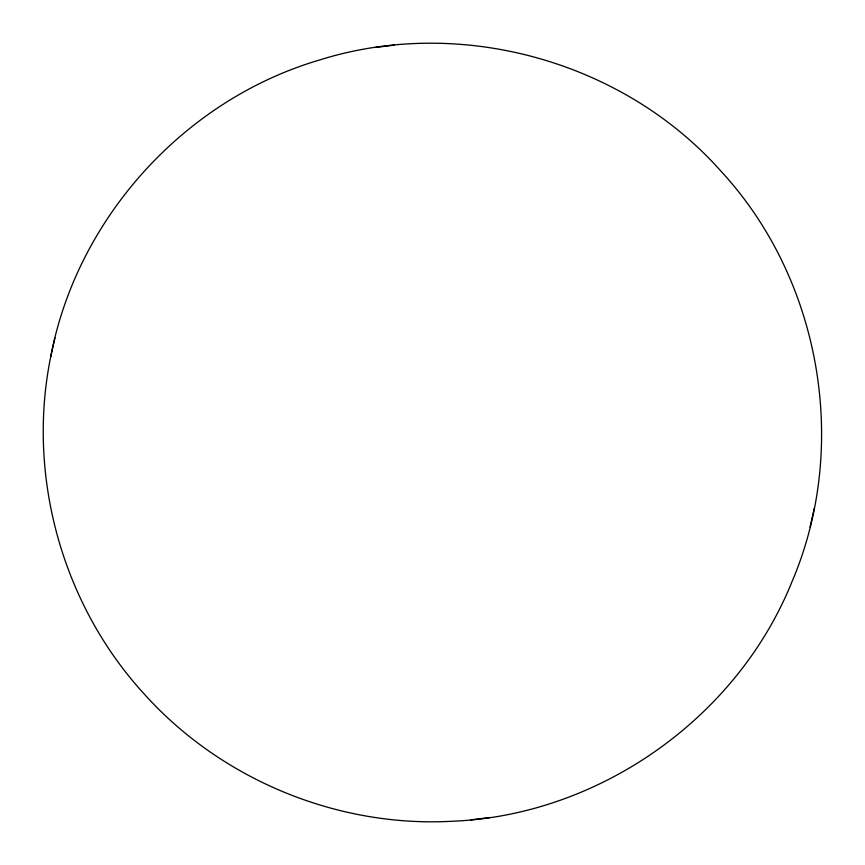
<?xml version="1.0" encoding="UTF-8"?>
<svg xmlns="http://www.w3.org/2000/svg" width="865" height="865" viewBox="0 0 865 865"><rect width="100%" height="100%" fill="white"/><g stroke="black" fill="none" stroke-linecap="round" stroke-linejoin="round"><path stroke-width="1.3" d="M50.765 356.564C26.404 475.447 62.118 604.44 144.109 693.903C220.856 779.387 336.809 827.448 451.53 821.285L451.584 821.285C598.829 815.576 737.11 718.166 792.091 581.464C849.895 445.907 820.95 279.254 720.891 171.097C623.07 60.896 460.072 15.786 319.52 60.009C184.396 99.67 76.996 218.218 50.754 356.564L54.949 337.923M810.051 527.077L814.235 508.436M375.388 47.467L394.375 45.121M470.647 819.879L489.612 817.533"/></g></svg>
